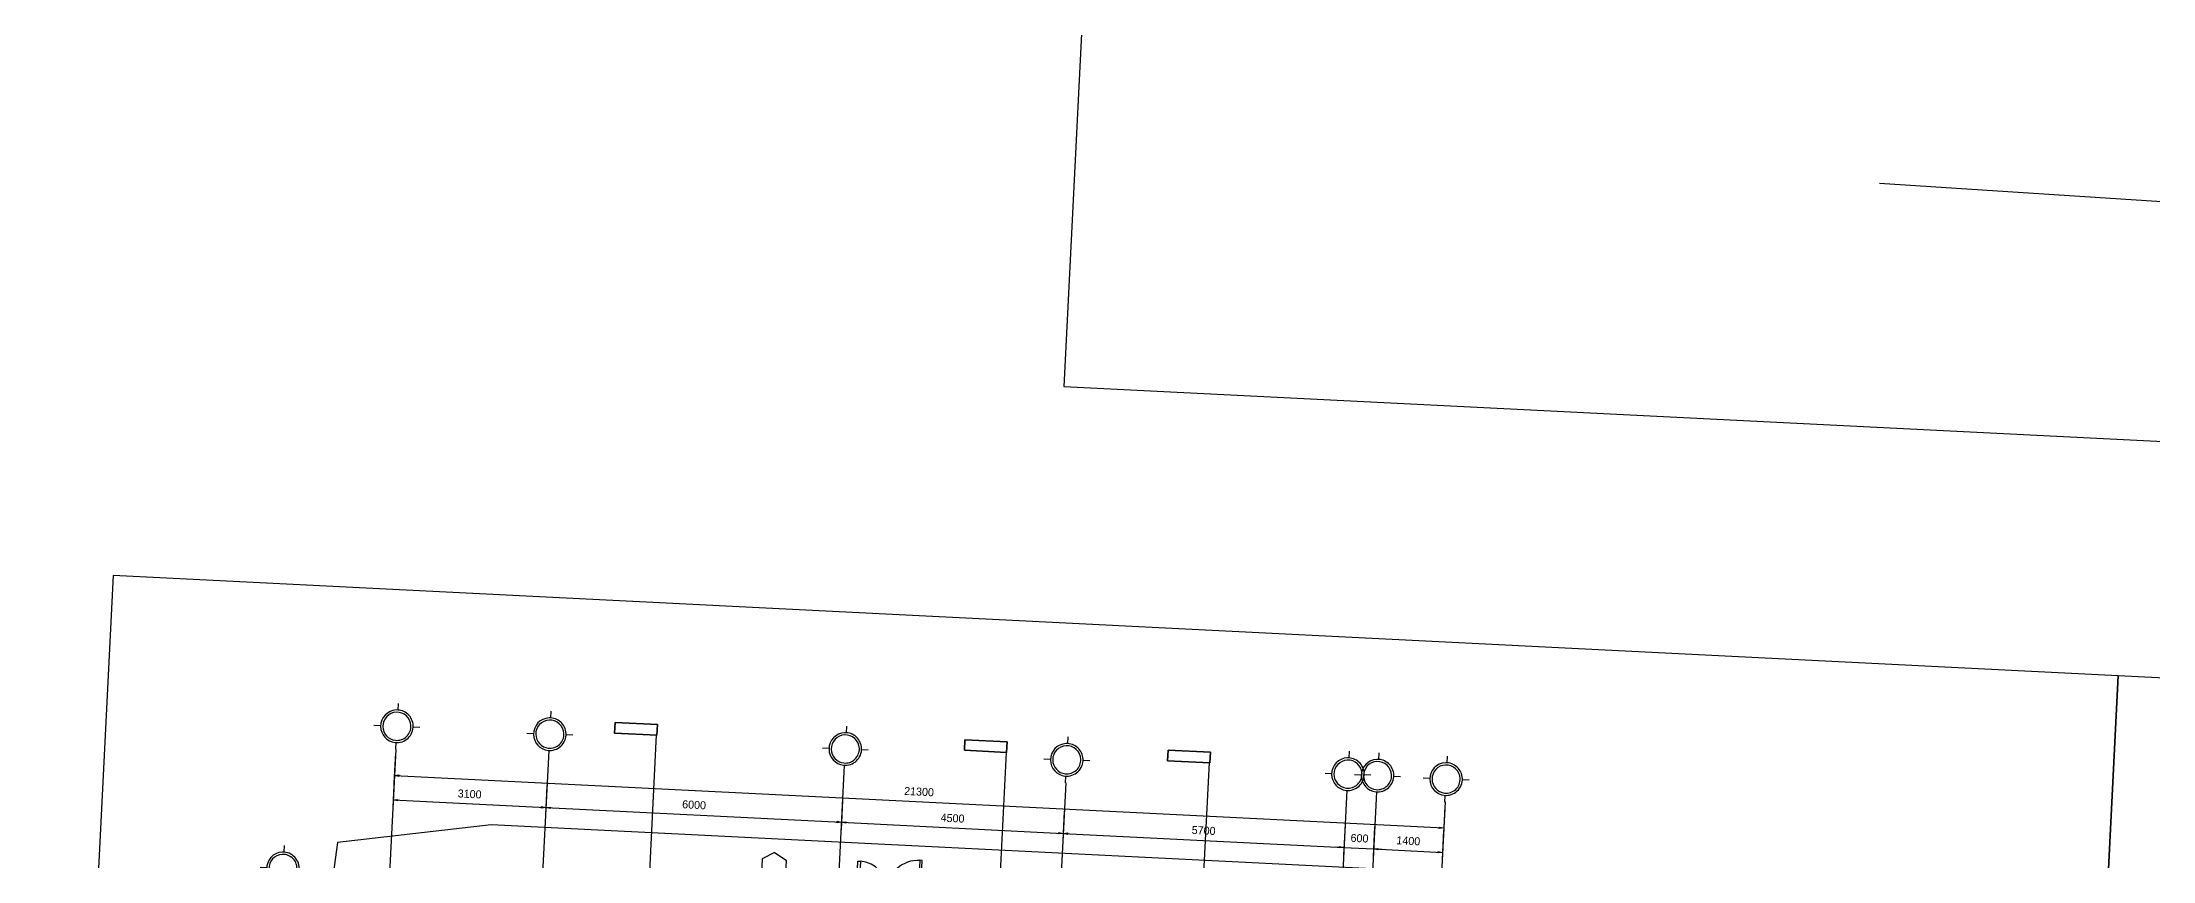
# Model space of a CAD drawing. Extents: x 549999 to 550212, y 1838161 to 1838467.
# Drawn here: x 550065.47 to 550108.26, y 1838362.88 to 1838379.47 of the extents above; entities that cross this region are included whole.
import ezdxf

# ---------------------------------------------------------------- set-up
doc = ezdxf.new("R2010")
doc.units = 0
for name, color, linetype in [('Level 17', 7, 'Continuous'), ('Level 18', 7, 'Continuous'), ('Level 19', 7, 'Continuous'), ('Level 20', 7, 'Continuous'), ('Level 26', 7, 'Continuous'), ('Level 35', 7, 'Continuous'), ('Level 36', 7, 'Continuous'), ('Level 47', 7, 'Continuous'), ('Level 5', 7, 'Continuous'), ('Level 8', 7, 'Continuous')]:
    doc.layers.add(name, color=color, linetype=linetype)

# ---------------------------------------------------------------- blocks, each defined once
blk = doc.blocks.new('CUA_D3')
at = {"layer": 'Level 5'}
for p, q in [((-65, 11.5), (-65, 72.5)), ((-65, 72.5), (-60.2, 72.5)), ((-60.2, 72.5), (-60.2, 11.5)), ((60.4, 80.5), (60.4, 11.5)), ((65, 80.5), (60.4, 80.5)), ((65, 11.5), (65, 80.5)), ((-70, 11.5), (-70, -11.5)), ((-65, 11.5), (-70, 11.5)), ((-65, 6.5), (-65, 11.5)), ((-60.2, 11.5), (-65, 11.5)), ((-64, 6.5), (-65, 6.5)), ((-64, -11.5), (-64, 6.5)), ((60.4, 11.5), (65, 11.5)), ((65, 6.5), (64, 6.5)), ((64, 6.5), (64, -11.5)), ((70, 11.5), (65, 11.5)), ((65, 11.5), (65, 6.5)), ((70, -11.5), (70, 11.5)), ((-70, -11.5), (-64, -11.5)), ((64, -11.5), (70, -11.5))]:
    blk.add_line(p, q, dxfattribs=at)
for centre, radius, start, end in [((-60.2, 16.3), 56.2, 0, 90), ((60.4, 16), 64.4, 90, 179.7467)]:
    blk.add_arc(centre, radius, start, end, dxfattribs=at)
blk = doc.blocks.new('GRID_1')
at = {"layer": 'Level 19'}
for p, q in [((0, 0.517), (0, 0.367)), ((-0.517, 0), (-0.367, 0)), ((0.517, 0), (0.367, 0)), ((0, -0.517), (0, -0.367))]:
    blk.add_line(p, q, dxfattribs=at)
for radius, start, end in [(0.367, 86.5906, 185.4173), (0.317, 86.5906, 185.4173), (0.317, 3.4094, 86.5906), (0.367, 3.4094, 86.5906), (0.317, 275.4173, 3.4094), (0.367, 275.4173, 3.4094), (0.367, 185.4173, 275.4173), (0.317, 185.4173, 275.4173)]:
    blk.add_arc((0, 0), radius, start, end, dxfattribs=at)
blk = doc.blocks.new('SECTIO')
at = {"layer": 'Level 17'}
for p, q in [((-0.238, 0), (-0.238, 0.953)), ((-0.238, 0.953), (0, 0.953)), ((0, 0.953), (-0.238, 0.953)), ((-0.238, 0.953), (-0.238, 0)), ((0, 0.953), (0, 0)), ((0, 0), (0, 0.953)), ((0, 0), (-0.238, 0)), ((-0.238, 0), (0, 0))]:
    blk.add_line(p, q, dxfattribs=at)
blk = doc.blocks.new('WINDOW')
at = {"layer": 'Level 26'}
for p, q in [((0, 0.317), (-0.272, 0.157)), ((-0.272, 0.157), (-0.272, -0.157)), ((0, 0.317), (0.272, 0.157)), ((0.272, 0.157), (0.272, -0.158)), ((-0.272, -0.157), (0, -0.317)), ((0, -0.317), (0.272, -0.158))]:
    blk.add_line(p, q, dxfattribs=at)

msp = doc.modelspace()

# ---------------------------------------------------------------- linework, layer by layer
at = {"layer": 'Level 18'}
for p, q in [((550072.635, 1838365.142), (550071.574, 1838343.92)), ((550075.731, 1838364.987), (550074.67, 1838343.765)), ((550081.723, 1838364.687), (550080.662, 1838343.466)), ((550086.218, 1838364.463), (550085.157, 1838343.241)), ((550091.911, 1838364.178), (550090.85, 1838342.956)), ((550092.51, 1838364.148), (550091.449, 1838342.926)), ((550093.908, 1838364.078), (550092.847, 1838342.857))]:
    msp.add_line(p, q, dxfattribs=at)
at = {"layer": 'Level 20'}
for p, q in [((550072.631, 1838365.062), (550072.601, 1838364.463)), ((550072.606, 1838364.568), (550072.576, 1838363.969)), ((550072.608, 1838364.613), (550093.882, 1838363.549)), ((550075.702, 1838364.413), (550075.672, 1838363.814)), ((550075.702, 1838364.413), (550075.672, 1838363.814)), ((550072.584, 1838364.119), (550075.68, 1838363.964)), ((550075.68, 1838363.964), (550081.672, 1838363.664)), ((550081.695, 1838364.114), (550081.665, 1838363.515)), ((550081.695, 1838364.114), (550081.665, 1838363.515)), ((550086.189, 1838363.889), (550086.159, 1838363.29)), ((550086.189, 1838363.889), (550086.159, 1838363.29)), ((550093.904, 1838363.999), (550093.874, 1838363.4)), ((550081.672, 1838363.664), (550086.167, 1838363.44)), ((550086.167, 1838363.44), (550091.859, 1838363.155)), ((550091.882, 1838363.604), (550091.852, 1838363.005)), ((550091.882, 1838363.604), (550091.852, 1838363.005)), ((550092.481, 1838363.574), (550092.451, 1838362.975)), ((550092.481, 1838363.574), (550092.451, 1838362.975)), ((550093.879, 1838363.505), (550093.849, 1838362.905)), ((550091.681, 1838363.164), (550091.859, 1838363.155)), ((550091.859, 1838363.155), (550092.459, 1838363.125)), ((550092.637, 1838363.116), (550092.459, 1838363.125)), ((550092.459, 1838363.125), (550093.857, 1838363.055))]:
    msp.add_line(p, q, dxfattribs=at)
for points in [[(550072.697, 1838364.594), (550072.608, 1838364.613), (550072.698, 1838364.623)], [(550072.672, 1838364.099), (550072.584, 1838364.119), (550072.673, 1838364.129)], [(550075.591, 1838363.983), (550075.68, 1838363.964), (550075.59, 1838363.953)], [(550075.768, 1838363.945), (550075.68, 1838363.964), (550075.77, 1838363.974)], [(550081.584, 1838363.684), (550081.672, 1838363.664), (550081.582, 1838363.654)], [(550081.761, 1838363.645), (550081.672, 1838363.664), (550081.762, 1838363.675)], [(550086.078, 1838363.459), (550086.167, 1838363.44), (550086.077, 1838363.429)], [(550086.255, 1838363.42), (550086.167, 1838363.44), (550086.256, 1838363.45)], [(550093.793, 1838363.569), (550093.882, 1838363.549), (550093.792, 1838363.539)], [(550091.771, 1838363.174), (550091.859, 1838363.155), (550091.77, 1838363.145)], [(550091.771, 1838363.174), (550091.859, 1838363.155), (550091.77, 1838363.145)], [(550092.547, 1838363.106), (550092.459, 1838363.125), (550092.549, 1838363.135)], [(550092.547, 1838363.106), (550092.459, 1838363.125), (550092.549, 1838363.135)], [(550093.769, 1838363.074), (550093.857, 1838363.055), (550093.767, 1838363.045)]]:
    msp.add_lwpolyline(points, close=True, dxfattribs=at)
at = {"layer": 'Level 35'}
for points in [[(550086.183, 1838372.497), (550170.351, 1838368.289), (550173.327, 1838427.808), (550089.158, 1838432.016)], [(550065.469, 1838339.925), (550106.115, 1838337.893), (550107.552, 1838366.635), (550066.906, 1838368.667)], [(550106.115, 1838337.893), (550146.761, 1838335.861), (550148.198, 1838364.603), (550107.552, 1838366.635)]]:
    msp.add_lwpolyline(points, close=True, dxfattribs=at)
at = {"layer": 'Level 36'}
for p, q in [((550076.863, 1838344.194), (550077.925, 1838365.436)), ((550083.954, 1838343.84), (550085.016, 1838365.081)), ((550088.068, 1838343.634), (550089.13, 1838364.875))]:
    msp.add_line(p, q, dxfattribs=at)
at = {"layer": 'Level 47'}
msp.add_line((550102.713, 1838376.616), (550128.116, 1838374.955), dxfattribs=at)
at = {"layer": 'Level 8'}
for p, q in [((550074.573, 1838363.614), (550071.454, 1838363.253)), ((550107.319, 1838361.977), (550074.573, 1838363.614)), ((550071.454, 1838363.253), (550069.067, 1838345.806))]:
    msp.add_line(p, q, dxfattribs=at)

# ---------------------------------------------------------------- block references
at = {"layer": 'Level 17', "xscale": 0.9000000000000004, "yscale": -0.9, "rotation": -92.86199379204062}
for p in [(550077.93, 1838365.43), (550085.02, 1838365.08), (550089.14, 1838364.87)]:
    msp.add_blockref('SECTIO', p, dxfattribs=at)
at = {"layer": 'Level 19', "xscale": 0.9000000000000004}
for p, yscale, rotation in [((550072.66, 1838365.61), 0.9, 177.13800620795936), ((550075.76, 1838365.45), 0.9, 177.13800620795936), ((550081.75, 1838365.15), 0.9, 177.13800620795936), ((550086.24, 1838364.93), 0.9, 177.13800620795936), ((550091.94, 1838364.64), 0.9, 177.13800620795936), ((550092.54, 1838364.61), 0.9, 177.13800620795936), ((550093.93, 1838364.54), 0.9, 177.13800620795936), ((550070.35, 1838362.73), 0.9000000000000002, -92.86199379204065)]:
    msp.add_blockref('GRID_1', p, dxfattribs=dict(at, yscale=yscale, rotation=rotation))
at = {"layer": 'Level 26', "xscale": 0.9000000000000004, "yscale": 0.9, "rotation": -2.8619937920406366}
msp.add_blockref('WINDOW', (550080.3, 1838362.77), dxfattribs=at)
at = {"layer": 'Level 5', "xscale": 0.010000000000000004, "yscale": 0.01, "rotation": -2.8619937920406366}
msp.add_blockref('CUA_D3', (550082.62, 1838362.12), dxfattribs=at)

# ---------------------------------------------------------------- texts
at = {"layer": 'Level 20'}
for s, p in [('3100', (550073.89, 1838364.17)), ('21300', (550082.94, 1838364.22)), ('6000', (550078.44, 1838363.95)), ('4500', (550083.68, 1838363.68)), ('5700', (550088.77, 1838363.43)), ('600', (550091.99, 1838363.27)), ('1400', (550092.92, 1838363.22))]:
    msp.add_text(s, height=0.1622, rotation=357.138, dxfattribs=at).set_placement(p)

doc.saveas('drawing.dxf')
